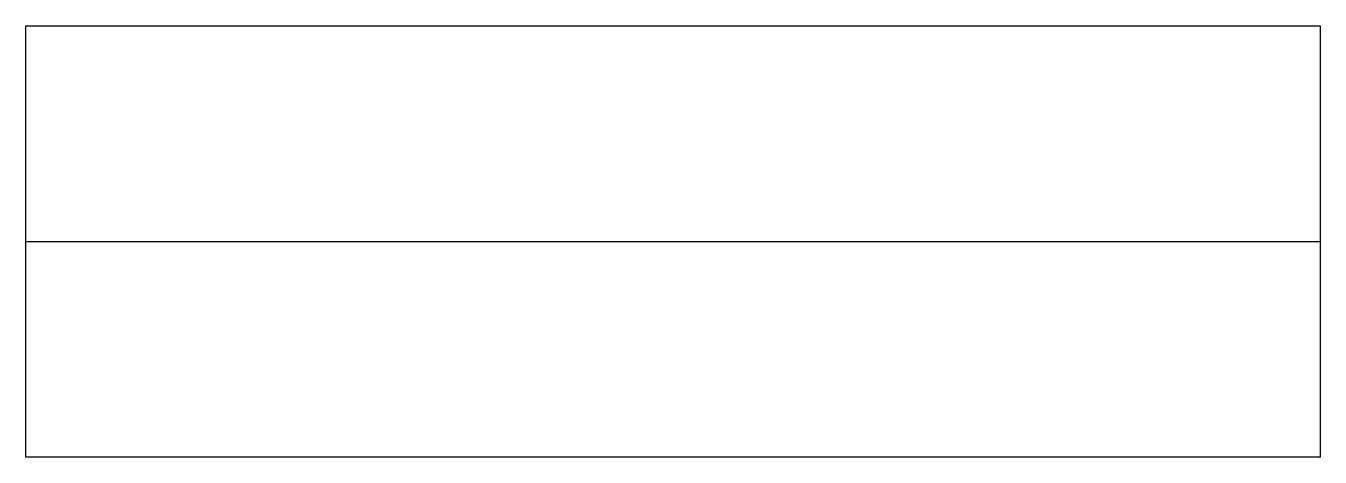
# Model space of a CAD drawing. Extents: x 2.8 to 34.5, y -2.8 to 7.8.
import ezdxf

# ---------------------------------------------------------------- set-up
doc = ezdxf.new("R2010")
doc.units = 0
doc.layers.add('DEFAULT_255_2_778', color=255, linetype='CONTINUOUS')

msp = doc.modelspace()

# ---------------------------------------------------------------- linework, layer by layer
at = {"layer": 'DEFAULT_255_2_778'}
for p, q in [((2.778, 7.805), (34.528, 7.805)), ((2.778, -2.778), (2.778, 7.805)), ((34.528, 7.805), (34.528, -2.778)), ((2.778, 2.514), (34.528, 2.514)), ((34.528, -2.778), (2.778, -2.778))]:
    msp.add_line(p, q, dxfattribs=at)

doc.saveas('drawing.dxf')
